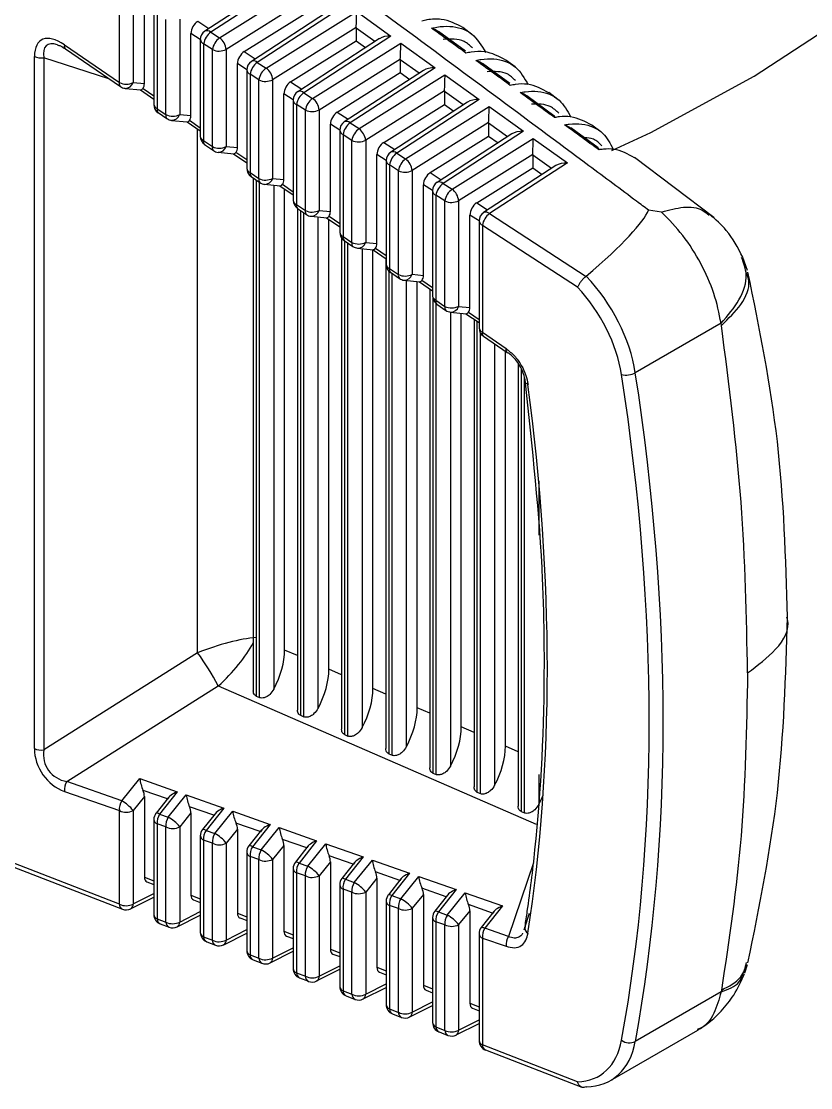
# Model space of a CAD drawing. Extents: x 12.3 to 108.7, y 1.1 to 80.4.
# Drawn here: x 78.272 to 79.056, y 59.591 to 60.65 of the extents above; entities that cross this region are included whole.
import ezdxf

# ---------------------------------------------------------------- set-up
doc = ezdxf.new("R2010")
doc.units = 0
doc.header["$MEASUREMENT"] = 0
doc.layers.add('OBJECT', color=7, linetype='CONTINUOUS')

msp = doc.modelspace()

# ---------------------------------------------------------------- linework, layer by layer
at = {"layer": 'OBJECT'}
for p, q in [((78.5517, 60.6989), (78.4606, 60.6397)), ((78.5402, 60.6963), (78.4546, 60.6407)), ((78.4692, 60.6341), (78.5615, 60.6919)), ((78.3697, 60.5896), (78.3697, 60.6825)), ((78.3834, 60.6827), (78.3834, 60.5897)), ((78.3946, 60.5886), (78.3946, 60.6686)), ((78.561, 60.676), (78.4758, 60.6226)), ((78.5955, 60.6674), (78.5067, 60.6097)), ((78.4039, 60.6624), (78.4039, 60.568)), ((78.4072, 60.6581), (78.4072, 60.5637)), ((78.4936, 60.6204), (78.561, 60.6626)), ((78.584, 60.6648), (78.5008, 60.6107)), ((78.5154, 60.604), (78.6054, 60.6603)), ((78.6054, 60.6603), (78.6394, 60.6359)), ((78.4159, 60.5578), (78.4159, 60.6524)), ((78.4296, 60.6526), (78.4296, 60.558)), ((78.4475, 60.6505), (78.4586, 60.6433)), ((78.4407, 60.5569), (78.4407, 60.6385)), ((78.4501, 60.6324), (78.4407, 60.6385)), ((78.4606, 60.6397), (78.4692, 60.6341)), ((78.6048, 60.6444), (78.5219, 60.5925)), ((78.6394, 60.6359), (78.5528, 60.5796)), ((78.6048, 60.6438), (78.6048, 60.6311)), ((78.6235, 60.6304), (78.6048, 60.6438)), ((78.7134, 60.6208), (78.6866, 60.6404)), ((78.7198, 60.6374), (78.7109, 60.6442)), ((78.3152, 60.6271), (78.3697, 60.5896)), ((78.4501, 60.6323), (78.4501, 60.5363)), ((78.4621, 60.6224), (78.4534, 60.628)), ((78.4534, 60.628), (78.4534, 60.532)), ((78.5398, 60.5904), (78.6048, 60.6311)), ((78.6279, 60.6333), (78.5469, 60.5806)), ((78.5616, 60.5739), (78.6492, 60.6288)), ((78.6048, 60.6311), (78.6141, 60.6244)), ((78.6492, 60.6288), (78.6832, 60.6044)), ((78.2854, 59.9281), (78.2854, 60.6156)), ((78.2946, 60.6143), (78.2946, 59.9268)), ((78.3594, 60.5934), (78.2946, 60.6143)), ((78.3162, 60.6231), (78.3707, 60.5856)), ((78.4621, 60.526), (78.4621, 60.6224)), ((78.4758, 60.6226), (78.4758, 60.5262)), ((78.4936, 60.6204), (78.5047, 60.6132)), ((78.4869, 60.5251), (78.4869, 60.6085)), ((78.4962, 60.6024), (78.4869, 60.6085)), ((78.5067, 60.6097), (78.5154, 60.604)), ((78.6487, 60.6129), (78.5681, 60.5624)), ((78.6832, 60.6044), (78.599, 60.5496)), ((78.6486, 60.6123), (78.6486, 60.5996)), ((78.6673, 60.5989), (78.6486, 60.6123)), ((78.7573, 60.5888), (78.7304, 60.6085)), ((78.7626, 60.6052), (78.7536, 60.612)), ((78.4962, 60.6023), (78.4962, 60.5046)), ((78.5082, 60.5923), (78.4995, 60.598)), ((78.4995, 60.598), (78.4995, 60.5003)), ((78.5082, 60.4943), (78.5082, 60.5923)), ((78.5219, 60.5925), (78.5219, 60.4945)), ((78.586, 60.5603), (78.6486, 60.5996)), ((78.6717, 60.6018), (78.593, 60.5506)), ((78.6078, 60.5439), (78.693, 60.5973)), ((78.6486, 60.5996), (78.658, 60.5928)), ((78.693, 60.5973), (78.727, 60.5729)), ((78.3754, 60.5839), (78.3909, 60.5824)), ((78.3834, 60.5897), (78.3946, 60.5886)), ((78.3907, 60.5824), (78.4039, 60.5733)), ((78.3932, 60.5839), (78.4039, 60.5765)), ((78.5398, 60.5904), (78.5508, 60.5832)), ((78.6925, 60.5814), (78.6143, 60.5324)), ((78.5331, 60.4934), (78.5331, 60.5784)), ((78.5423, 60.5724), (78.5331, 60.5784)), ((78.5423, 60.5723), (78.5423, 60.4729)), ((78.5528, 60.5796), (78.5616, 60.5739)), ((78.727, 60.5729), (78.6451, 60.5196)), ((78.6925, 60.5808), (78.6925, 60.568)), ((78.7111, 60.5674), (78.6925, 60.5808)), ((78.8012, 60.5567), (78.7742, 60.5766)), ((78.8052, 60.5729), (78.7962, 60.5797)), ((78.4072, 60.5637), (78.4159, 60.5578)), ((78.5544, 60.5623), (78.5456, 60.568)), ((78.5456, 60.568), (78.5456, 60.4686)), ((78.5544, 60.4625), (78.5544, 60.5623)), ((78.5681, 60.5624), (78.5681, 60.4627)), ((78.586, 60.5603), (78.597, 60.5532)), ((78.6322, 60.5302), (78.6925, 60.568)), ((78.7155, 60.5702), (78.6392, 60.5206)), ((78.6539, 60.5138), (78.7369, 60.5658)), ((78.6925, 60.568), (78.7018, 60.5613)), ((78.7369, 60.5658), (78.7709, 60.5413)), ((78.4083, 60.5598), (78.4169, 60.5539)), ((78.4216, 60.5521), (78.4371, 60.5506)), ((78.4296, 60.558), (78.4407, 60.5569)), ((78.4369, 60.5506), (78.4501, 60.5416)), ((78.4394, 60.5522), (78.4501, 60.5448)), ((78.599, 60.5496), (78.6078, 60.5439)), ((78.7363, 60.5499), (78.6605, 60.5023)), ((78.4473, 60.0234), (78.4473, 60.5434)), ((78.5793, 60.4616), (78.5793, 60.5483)), ((78.5885, 60.5423), (78.5793, 60.5483)), ((78.5885, 60.5422), (78.5885, 60.4411)), ((78.7709, 60.5413), (78.6912, 60.4895)), ((78.7363, 60.5493), (78.7363, 60.5365)), ((78.755, 60.5359), (78.7363, 60.5493)), ((78.8453, 60.5247), (78.8179, 60.5448)), ((78.8478, 60.5406), (78.8388, 60.5475)), ((78.4534, 60.532), (78.4621, 60.526)), ((78.6006, 60.5322), (78.5918, 60.5379)), ((78.5918, 60.5379), (78.5918, 60.4368)), ((78.6006, 60.4308), (78.6006, 60.5322)), ((78.6143, 60.5324), (78.6143, 60.4309)), ((78.6322, 60.5302), (78.6431, 60.5231)), ((78.6783, 60.5002), (78.7363, 60.5365)), ((78.7594, 60.5387), (78.6853, 60.4905)), ((78.7001, 60.4837), (78.7807, 60.5342)), ((78.7363, 60.5365), (78.7457, 60.5298)), ((78.7807, 60.5342), (78.8147, 60.5098)), ((78.4544, 60.5281), (78.4631, 60.5221)), ((78.4678, 60.5204), (78.4833, 60.5188)), ((78.4758, 60.5262), (78.4869, 60.5251)), ((78.4831, 60.5189), (78.4962, 60.5098)), ((78.4855, 60.5204), (78.4962, 60.5131)), ((78.6254, 60.4298), (78.6254, 60.5183)), ((78.6346, 60.5123), (78.6254, 60.5183)), ((78.6451, 60.5196), (78.6539, 60.5138)), ((78.7802, 60.5183), (78.7066, 60.4722)), ((78.7802, 60.5177), (78.7802, 60.505)), ((78.7988, 60.5043), (78.7802, 60.5177)), ((78.6346, 60.5122), (78.6346, 60.4094)), ((78.6468, 60.5021), (78.6379, 60.5079)), ((78.6379, 60.5079), (78.6379, 60.4051)), ((78.8032, 60.5072), (78.7314, 60.4605)), ((78.8147, 60.5098), (78.7374, 60.4595)), ((78.9601, 60.4555), (78.8813, 60.5152)), ((78.4995, 60.5003), (78.5082, 60.4943)), ((78.6468, 60.399), (78.6468, 60.5021)), ((78.6605, 60.5023), (78.6605, 60.3992)), ((78.6783, 60.5002), (78.6892, 60.4931)), ((78.7245, 60.4701), (78.7802, 60.505)), ((78.7802, 60.505), (78.7895, 60.4983)), ((78.5005, 60.4963), (78.5093, 60.4903)), ((78.5027, 60.4948), (78.5027, 59.9855)), ((78.5056, 60.4928), (78.5056, 59.9803)), ((78.509, 59.9788), (78.509, 60.4905)), ((78.5139, 60.4886), (78.5294, 60.4871)), ((78.5219, 60.4945), (78.5331, 60.4934)), ((78.5231, 60.4877), (78.5231, 59.9872)), ((78.5292, 60.4871), (78.5423, 60.4781)), ((78.5317, 60.4886), (78.5423, 60.4813)), ((78.6716, 60.3981), (78.6716, 60.4882)), ((78.6807, 60.4823), (78.6716, 60.4882)), ((78.6912, 60.4895), (78.7001, 60.4837)), ((78.5338, 60.026), (78.5338, 60.4839)), ((78.6807, 60.4822), (78.6807, 60.3777)), ((78.6929, 60.4721), (78.6841, 60.4779)), ((78.6841, 60.4779), (78.6841, 60.3734)), ((78.5456, 60.4686), (78.5544, 60.4625)), ((78.5466, 60.4647), (78.5466, 59.9664)), ((78.6929, 60.3673), (78.6929, 60.4721)), ((78.7066, 60.4722), (78.7066, 60.3674)), ((78.7245, 60.4701), (78.7354, 60.4631)), ((78.5467, 60.4646), (78.5554, 60.4586)), ((78.5495, 60.4627), (78.5495, 59.9612)), ((78.5528, 59.9597), (78.5528, 60.4604)), ((78.5601, 60.4569), (78.5756, 60.4553)), ((78.5669, 60.4562), (78.5669, 59.9681)), ((78.5681, 60.4627), (78.5793, 60.4616)), ((78.5754, 60.4553), (78.5885, 60.4464)), ((78.5779, 60.4569), (78.5885, 60.4496)), ((78.7178, 60.3663), (78.7178, 60.4581)), ((78.7269, 60.4522), (78.7178, 60.4581)), ((78.7374, 60.4595), (78.8332, 60.3971)), ((78.9081, 60.461), (78.8952, 60.4629)), ((78.5777, 60.0069), (78.5777, 60.4538)), ((78.7269, 60.4521), (78.7269, 60.3459)), ((78.7302, 60.4478), (78.7302, 60.3416)), ((78.8247, 60.3863), (78.7302, 60.4478)), ((78.5904, 60.4352), (78.5904, 59.9473)), ((78.5918, 60.4368), (78.6006, 60.4308)), ((78.5928, 60.4329), (78.6016, 60.4268)), ((78.5933, 60.4325), (78.5933, 59.9421)), ((78.5967, 59.9406), (78.5967, 60.4302)), ((78.6063, 60.4251), (78.6218, 60.4236)), ((78.6108, 60.4247), (78.6108, 59.949)), ((78.6143, 60.4309), (78.6254, 60.4298)), ((78.6215, 59.9878), (78.6215, 60.4236)), ((78.6216, 60.4236), (78.6346, 60.4146)), ((78.6241, 60.4251), (78.6346, 60.4179)), ((78.6342, 60.4149), (78.6342, 59.9282)), ((78.9935, 60.4031), (78.9889, 60.4159)), ((78.6372, 60.4027), (78.6372, 59.923)), ((78.6379, 60.4051), (78.6468, 60.399)), ((78.6389, 60.4012), (78.6478, 60.3951)), ((78.6405, 59.9215), (78.6405, 60.4001)), ((78.6525, 60.3934), (78.668, 60.3918)), ((78.6546, 60.3931), (78.6546, 59.9299)), ((78.6605, 60.3992), (78.6716, 60.3981)), ((78.6654, 59.9687), (78.6654, 60.3921)), ((78.6678, 60.3918), (78.6807, 60.3829)), ((78.6702, 60.3934), (78.6807, 60.3862)), ((78.8332, 60.3971), (78.8334, 60.3973)), ((78.6781, 60.3847), (78.6781, 59.9091)), ((78.681, 60.3754), (78.681, 59.9039)), ((78.6841, 60.3734), (78.6929, 60.3673)), ((78.6844, 59.9025), (78.6844, 60.37)), ((78.6851, 60.3694), (78.694, 60.3633)), ((78.6984, 60.3616), (78.6984, 59.9108)), ((78.6986, 60.3616), (78.7142, 60.3601)), ((78.7066, 60.3674), (78.7178, 60.3663)), ((78.7092, 59.9496), (78.7092, 60.3605)), ((78.7139, 60.3601), (78.7269, 60.3512)), ((78.7164, 60.3616), (78.7269, 60.3544)), ((78.7219, 60.3546), (78.7219, 59.8901)), ((78.7248, 60.3526), (78.7248, 59.8848)), ((78.9672, 60.3506), (78.882, 60.3014)), ((78.9676, 60.3485), (78.9672, 60.3506)), ((78.7282, 59.8834), (78.7282, 60.341)), ((78.7302, 60.3416), (78.7537, 60.3255)), ((78.7312, 60.3377), (78.7547, 60.3215)), ((78.7423, 60.3301), (78.7423, 59.8917)), ((78.753, 59.9305), (78.753, 60.3227)), ((78.7658, 60.3108), (78.7658, 59.871)), ((78.7687, 60.3056), (78.7687, 59.8657)), ((78.772, 59.8643), (78.772, 60.2963)), ((78.7861, 60.1942), (78.7861, 60.14)), ((78.4473, 60.0234), (78.2946, 59.9268)), ((78.5466, 60.0205), (78.5338, 60.026)), ((78.5904, 60.0014), (78.5777, 60.0069)), ((78.3176, 59.8954), (78.4679, 59.9905)), ((78.4679, 59.9905), (78.7836, 59.853)), ((78.5056, 59.9803), (78.509, 59.9788)), ((78.6342, 59.9823), (78.6215, 59.9878)), ((78.6781, 59.9632), (78.6654, 59.9687)), ((78.5495, 59.9612), (78.5528, 59.9597)), ((78.7219, 59.9441), (78.7092, 59.9496)), ((78.5933, 59.9421), (78.5967, 59.9406)), ((78.7658, 59.925), (78.753, 59.9305)), ((78.6372, 59.923), (78.6405, 59.9215)), ((78.681, 59.9039), (78.6844, 59.9025)), ((78.3721, 59.8763), (78.3176, 59.8954)), ((78.3721, 59.8763), (78.39, 59.8983)), ((78.39, 59.8983), (78.4272, 59.8852)), ((78.7861, 59.9023), (78.7861, 59.8726)), ((78.3697, 59.7736), (78.0654, 59.8916)), ((78.0685, 59.8866), (78.3728, 59.7686)), ((78.3152, 59.8857), (78.3697, 59.8666)), ((78.4174, 59.8781), (78.3932, 59.8866)), ((78.4272, 59.8852), (78.4097, 59.8631)), ((78.7248, 59.8848), (78.7282, 59.8834)), ((78.3946, 59.8805), (78.3834, 59.8667)), ((78.3946, 59.8805), (78.3946, 59.8005)), ((78.4186, 59.8797), (78.4061, 59.8639)), ((78.4183, 59.86), (78.4362, 59.8821)), ((78.4362, 59.8821), (78.4733, 59.869)), ((78.3697, 59.7736), (78.3697, 59.8666)), ((78.3834, 59.8667), (78.3834, 59.7738)), ((78.4097, 59.8631), (78.4183, 59.86)), ((78.4407, 59.8643), (78.4296, 59.8505)), ((78.4635, 59.8619), (78.4394, 59.8704)), ((78.4407, 59.8643), (78.4407, 59.7826)), ((78.4647, 59.8635), (78.4522, 59.8477)), ((78.4733, 59.869), (78.4558, 59.8469)), ((78.4645, 59.8438), (78.4823, 59.8659)), ((78.4823, 59.8659), (78.5195, 59.8529)), ((78.7687, 59.8657), (78.772, 59.8643)), ((78.4039, 59.8577), (78.4039, 59.7633)), ((78.4159, 59.8503), (78.4072, 59.8534)), ((78.4072, 59.8534), (78.4072, 59.7591)), ((78.4296, 59.8505), (78.4296, 59.7559)), ((78.5096, 59.8458), (78.4855, 59.8542)), ((78.5195, 59.8529), (78.5019, 59.8307)), ((78.4159, 59.7557), (78.4159, 59.8503)), ((78.4501, 59.8415), (78.4501, 59.7455)), ((78.4558, 59.8469), (78.4645, 59.8438)), ((78.4869, 59.8481), (78.4758, 59.8343)), ((78.4869, 59.8481), (78.4869, 59.7647)), ((78.5109, 59.8473), (78.4984, 59.8315)), ((78.5106, 59.8276), (78.5285, 59.8497)), ((78.5285, 59.8497), (78.5656, 59.8367)), ((78.4621, 59.8341), (78.4534, 59.8372)), ((78.4534, 59.8372), (78.4534, 59.7412)), ((78.4621, 59.7378), (78.4621, 59.8341)), ((78.4758, 59.8343), (78.4758, 59.738)), ((78.5019, 59.8307), (78.5106, 59.8276)), ((78.5331, 59.8319), (78.5219, 59.8181)), ((78.5558, 59.8296), (78.5317, 59.838)), ((78.5331, 59.8319), (78.5331, 59.7468)), ((78.557, 59.8311), (78.5445, 59.8153)), ((78.5656, 59.8367), (78.5481, 59.8145)), ((78.5568, 59.8114), (78.5747, 59.8335)), ((78.5747, 59.8335), (78.6117, 59.8205)), ((78.4962, 59.8253), (78.4962, 59.7276)), ((78.5082, 59.8179), (78.4995, 59.821)), ((78.4995, 59.821), (78.4995, 59.7233)), ((78.6019, 59.8134), (78.5779, 59.8218)), ((78.6117, 59.8205), (78.5942, 59.7983)), ((78.5082, 59.7199), (78.5082, 59.8179)), ((78.5219, 59.8181), (78.5219, 59.7201)), ((78.5423, 59.8091), (78.5423, 59.7097)), ((78.5481, 59.8145), (78.5568, 59.8114)), ((78.5793, 59.8157), (78.5681, 59.8019)), ((78.5793, 59.8157), (78.5793, 59.7289)), ((78.6031, 59.8149), (78.5906, 59.7991)), ((78.603, 59.7952), (78.6209, 59.8173)), ((78.6209, 59.8173), (78.6579, 59.8043)), ((78.7808, 59.8147), (78.7561, 59.7415)), ((78.3946, 59.8005), (78.4039, 59.7969)), ((78.5544, 59.8017), (78.5456, 59.8048)), ((78.5456, 59.8048), (78.5456, 59.7054)), ((78.5544, 59.702), (78.5544, 59.8017)), ((78.5681, 59.8019), (78.5681, 59.7022)), ((78.5942, 59.7983), (78.603, 59.7952)), ((78.6254, 59.7995), (78.6143, 59.7857)), ((78.6481, 59.7972), (78.6241, 59.8056)), ((78.6254, 59.7995), (78.6254, 59.711)), ((78.6493, 59.7987), (78.6368, 59.7829)), ((78.6579, 59.8043), (78.6403, 59.7821)), ((78.6492, 59.779), (78.667, 59.8011)), ((78.667, 59.8011), (78.704, 59.7881)), ((78.3971, 59.7957), (78.4039, 59.7931)), ((78.5885, 59.7929), (78.5885, 59.6918)), ((78.6006, 59.7855), (78.5918, 59.7886)), ((78.5918, 59.7886), (78.5918, 59.6875)), ((78.6942, 59.781), (78.6702, 59.7894)), ((78.704, 59.7881), (78.6865, 59.7659)), ((78.3809, 59.769), (78.4039, 59.7807)), ((78.3834, 59.7738), (78.4039, 59.7842)), ((78.4407, 59.7826), (78.4501, 59.779)), ((78.4433, 59.7778), (78.4501, 59.7752)), ((78.6006, 59.6841), (78.6006, 59.7855)), ((78.6143, 59.7857), (78.6143, 59.6843)), ((78.6346, 59.7767), (78.6346, 59.6739)), ((78.6403, 59.7821), (78.6492, 59.779)), ((78.6716, 59.7832), (78.6605, 59.7695)), ((78.6716, 59.7832), (78.6716, 59.6931)), ((78.6954, 59.7825), (78.6829, 59.7667)), ((78.6953, 59.7628), (78.7132, 59.7848)), ((78.7132, 59.7848), (78.7501, 59.7719)), ((78.4296, 59.7559), (78.4501, 59.7663)), ((78.6468, 59.7693), (78.6379, 59.7724)), ((78.6379, 59.7724), (78.6379, 59.6696)), ((78.6468, 59.6662), (78.6468, 59.7693)), ((78.6605, 59.7695), (78.6605, 59.6664)), ((78.6865, 59.7659), (78.6953, 59.7628)), ((78.7178, 59.767), (78.7066, 59.7533)), ((78.7403, 59.7648), (78.7164, 59.7732)), ((78.7178, 59.767), (78.7178, 59.6752)), ((78.7415, 59.7663), (78.729, 59.7505)), ((78.7501, 59.7719), (78.7326, 59.7497)), ((78.4072, 59.7591), (78.4159, 59.7557)), ((78.4271, 59.7511), (78.4501, 59.7628)), ((78.4869, 59.7647), (78.4962, 59.7611)), ((78.4895, 59.7599), (78.4962, 59.7573)), ((78.6807, 59.7605), (78.6807, 59.656)), ((78.6929, 59.7531), (78.6841, 59.7562)), ((78.6841, 59.7562), (78.6841, 59.6517)), ((78.7726, 59.7516), (78.777, 59.7646)), ((78.4103, 59.754), (78.419, 59.7507)), ((78.4733, 59.7332), (78.4962, 59.7448)), ((78.4758, 59.738), (78.4962, 59.7484)), ((78.5331, 59.7468), (78.5423, 59.7432)), ((78.6929, 59.6483), (78.6929, 59.7531)), ((78.7066, 59.7533), (78.7066, 59.6484)), ((78.7561, 59.7415), (78.7326, 59.7497)), ((78.7719, 59.7499), (78.7714, 59.7483)), ((78.7721, 59.7507), (78.7716, 59.7482)), ((78.4534, 59.7412), (78.4621, 59.7378)), ((78.4565, 59.7361), (78.4651, 59.7328)), ((78.5356, 59.742), (78.5423, 59.7394)), ((78.7269, 59.7443), (78.7269, 59.6381)), ((78.7302, 59.74), (78.7302, 59.6338)), ((78.7302, 59.74), (78.7537, 59.7318)), ((78.5195, 59.7153), (78.5423, 59.7269)), ((78.5219, 59.7201), (78.5423, 59.7304)), ((78.5793, 59.7289), (78.5885, 59.7254)), ((78.5818, 59.7241), (78.5885, 59.7215)), ((78.4995, 59.7233), (78.5082, 59.7199)), ((78.5026, 59.7182), (78.5113, 59.7149)), ((78.9908, 59.7053), (78.9935, 59.7137)), ((78.5456, 59.7054), (78.5544, 59.702)), ((78.5656, 59.6974), (78.5885, 59.709)), ((78.5681, 59.7022), (78.5885, 59.7125)), ((78.6254, 59.711), (78.6346, 59.7075)), ((78.628, 59.7062), (78.6346, 59.7036)), ((78.5487, 59.7004), (78.5575, 59.697)), ((78.6143, 59.6843), (78.6346, 59.6946)), ((78.6716, 59.6931), (78.6807, 59.6896)), ((78.5918, 59.6875), (78.6006, 59.6841)), ((78.5949, 59.6825), (78.6037, 59.6791)), ((78.6118, 59.6795), (78.6346, 59.691)), ((78.6742, 59.6883), (78.6807, 59.6857)), ((78.9672, 59.6865), (78.882, 59.6373)), ((78.9676, 59.6883), (78.9672, 59.6865)), ((78.658, 59.6616), (78.6807, 59.6731)), ((78.6605, 59.6664), (78.6807, 59.6767)), ((78.7178, 59.6752), (78.7269, 59.6717)), ((78.7204, 59.6704), (78.7269, 59.6678)), ((78.6379, 59.6696), (78.6468, 59.6662)), ((78.641, 59.6646), (78.6498, 59.6611)), ((78.6841, 59.6517), (78.6929, 59.6483)), ((78.7042, 59.6437), (78.7269, 59.6552)), ((78.7066, 59.6484), (78.7269, 59.6587)), ((78.6871, 59.6467), (78.696, 59.6432)), ((78.8574, 59.5986), (78.9441, 59.6486)), ((78.8247, 59.5972), (78.7302, 59.6338)), ((78.7333, 59.6288), (78.8288, 59.5918)), ((78.8332, 59.5922), (78.8334, 59.5923))]:
    msp.add_line(p, q, dxfattribs=at)
at = {"layer": 'OBJECT', "flags": 128}
for points in [[(78.8588, 60.5222), (78.8974, 60.5401), (79.0002, 60.5959), (79.1029, 60.6631), (79.2043, 60.7411), (79.3037, 60.8292), (79.4, 60.9264), (79.4924, 61.032), (79.58, 61.1448), (79.6619, 61.2639), (79.7374, 61.3881), (79.8016, 61.5078)], [(78.7755, 60.2899), (78.7745, 60.2903), (78.7737, 60.2908), (78.7731, 60.2913), (78.7726, 60.2919), (78.7723, 60.2925), (78.7722, 60.2932), (78.7723, 60.2939), (78.7726, 60.2945)], [(78.4097, 59.8631), (78.4085, 59.8636), (78.4075, 59.864), (78.4068, 59.8641), (78.4063, 59.864), (78.4061, 59.8639)], [(78.4558, 59.8469), (78.4546, 59.8474), (78.4537, 59.8478), (78.4529, 59.8479), (78.4524, 59.8478), (78.4522, 59.8477)], [(78.5019, 59.8307), (78.5008, 59.8312), (78.4998, 59.8316), (78.4991, 59.8317), (78.4985, 59.8316), (78.4984, 59.8315)], [(78.5481, 59.8145), (78.5469, 59.815), (78.5459, 59.8154), (78.5452, 59.8155), (78.5447, 59.8154), (78.5445, 59.8153)], [(78.5942, 59.7983), (78.593, 59.7988), (78.5921, 59.7992), (78.5913, 59.7993), (78.5908, 59.7992), (78.5906, 59.7991)], [(78.6403, 59.7821), (78.6392, 59.7826), (78.6382, 59.783), (78.6375, 59.7831), (78.6369, 59.783), (78.6368, 59.7829)], [(78.6865, 59.7659), (78.6853, 59.7665), (78.6843, 59.7668), (78.6836, 59.7669), (78.6831, 59.7668), (78.6829, 59.7667)], [(78.729, 59.7505), (78.7292, 59.7507), (78.7297, 59.7507), (78.7305, 59.7506), (78.7314, 59.7503), (78.7326, 59.7497)]]:
    msp.add_lwpolyline(points, dxfattribs=at)
at = {"layer": 'OBJECT'}
for centre, radius, start, end in [((78.4601, 60.6323), 0.01, 123.0323, 180), ((78.4716, 60.6249), 0.0185, 126.627, 170.1961), ((78.4568, 60.6357), 0.00546, 46.9505, 113.9296), ((78.3189, 60.6259), 0.00391, 163.0665, 225.9561), ((78.4551, 60.6328), 0.00501, 184.9376, 250.3724), ((78.4803, 60.6192), 0.0185, 126.622, 170.2009), ((78.4594, 60.6209), 0.0165, 5.8552, 53.2345), ((78.292, 60.6297), 0.0156, 244.6831, 279.5485), ((78.4687, 60.6364), 0.0155, 244.5104, 296.9454), ((78.5062, 60.6023), 0.01, 123.0323, 180), ((78.5177, 60.5949), 0.0185, 126.6219, 170.201), ((78.503, 60.6057), 0.00546, 46.9489, 113.9306), ((78.5264, 60.5892), 0.0185, 126.6254, 170.1997), ((78.5056, 60.5908), 0.0165, 5.8551, 53.2349), ((78.5012, 60.6027), 0.00502, 184.9582, 250.3537), ((78.5149, 60.6063), 0.0155, 244.5096, 296.9472), ((78.3734, 60.5884), 0.00391, 163.0649, 225.9569), ((78.3764, 60.6036), 0.0155, 244.5102, 296.9456), ((78.3764, 60.5939), 0.01, 235.4819, 264.2993), ((78.3755, 60.5921), 0.00822, 269.0463, 343.1313), ((78.5523, 60.5723), 0.01, 123.0323, 180), ((78.5473, 60.5727), 0.00501, 184.9404, 250.3715), ((78.5638, 60.5648), 0.0185, 126.6253, 170.1997), ((78.5491, 60.5756), 0.00546, 46.9494, 113.9318), ((78.5726, 60.5591), 0.0185, 126.6221, 170.2009), ((78.5517, 60.5608), 0.0165, 5.8548, 53.2352), ((78.4139, 60.568), 0.01, 180, 235.4819), ((78.4091, 60.5686), 0.00516, 185.9991, 249.3129), ((78.411, 60.5626), 0.00391, 163.0571, 225.9605), ((78.5611, 60.5763), 0.0155, 244.5104, 296.9454), ((78.4196, 60.5567), 0.00391, 163.0571, 225.9605), ((78.4226, 60.5718), 0.0155, 244.5115, 296.9453), ((78.4226, 60.5621), 0.01, 235.4819, 264.2993), ((78.4217, 60.5604), 0.00822, 269.0435, 343.1342), ((78.5985, 60.5422), 0.01, 123.0323, 180), ((78.61, 60.5348), 0.0185, 126.6254, 170.1995), ((78.5952, 60.5456), 0.00546, 46.9429, 113.9388), ((78.5935, 60.5427), 0.00501, 184.9373, 250.374), ((78.6188, 60.5291), 0.0185, 126.6251, 170.1997), ((78.5979, 60.5307), 0.0164, 5.8534, 53.2364), ((78.4601, 60.5363), 0.01, 180, 235.4819), ((78.4552, 60.5368), 0.00516, 185.9987, 249.3113), ((78.4571, 60.5309), 0.00391, 163.0678, 225.9548), ((78.6073, 60.5462), 0.0155, 244.5098, 296.947), ((78.4658, 60.5249), 0.00391, 163.0658, 225.9568), ((78.4687, 60.54), 0.0155, 244.5104, 296.9454), ((78.4687, 60.5303), 0.01, 235.4819, 264.2993), ((78.4679, 60.5286), 0.00822, 269.0459, 343.1317), ((78.6446, 60.5122), 0.01, 123.0323, 180), ((78.6561, 60.5048), 0.0185, 126.6221, 170.2009), ((78.6414, 60.5156), 0.00546, 46.9492, 113.9309), ((78.6396, 60.5126), 0.00501, 184.9356, 250.3738), ((78.665, 60.499), 0.0185, 126.6251, 170.1977), ((78.6441, 60.5006), 0.0165, 5.8551, 53.235), ((78.5062, 60.5046), 0.01, 180, 235.4819), ((78.5013, 60.5051), 0.00517, 186.0158, 249.2961), ((78.5033, 60.4992), 0.00391, 163.065, 225.9576), ((78.6534, 60.5161), 0.0155, 244.5105, 296.9454), ((78.512, 60.4932), 0.00391, 163.0562, 225.9606), ((78.5149, 60.5083), 0.0155, 244.5096, 296.9472), ((78.5149, 60.4986), 0.01, 235.4819, 264.2993), ((78.5141, 60.4968), 0.00822, 269.0439, 343.1338), ((78.6907, 60.4822), 0.01, 123.0323, 180), ((78.7022, 60.4747), 0.0185, 126.6221, 170.2007), ((78.6875, 60.4855), 0.00546, 46.9483, 113.9322), ((78.6857, 60.4826), 0.00502, 184.9562, 250.3551), ((78.7111, 60.4689), 0.0185, 126.6253, 170.1996), ((78.6903, 60.4706), 0.0164, 5.8535, 53.2366), ((78.5523, 60.4729), 0.01, 180, 235.4819), ((78.5475, 60.4734), 0.00516, 185.9991, 249.3129), ((78.5494, 60.4674), 0.00391, 163.0571, 225.9605), ((78.6996, 60.4861), 0.0155, 244.5098, 296.947), ((78.5582, 60.4614), 0.00391, 163.0658, 225.9568), ((78.5611, 60.4765), 0.0155, 244.5104, 296.9454), ((78.5611, 60.4668), 0.01, 235.4819, 264.2993), ((78.5602, 60.4651), 0.00822, 269.0459, 343.1317), ((78.7369, 60.4521), 0.01, 123.0323, 180), ((78.7484, 60.4447), 0.0185, 126.6254, 170.1995), ((78.7337, 60.4557), 0.00527, 45.5716, 115.3105), ((78.7319, 60.4526), 0.00501, 184.9384, 250.3729), ((78.5985, 60.4411), 0.01, 180, 235.4819), ((78.5936, 60.4417), 0.00516, 185.9962, 249.3151), ((78.5955, 60.4357), 0.00391, 163.0571, 225.9607), ((78.6043, 60.4296), 0.00391, 163.0571, 225.9605), ((78.6073, 60.4448), 0.0155, 244.5098, 296.947), ((78.6073, 60.4351), 0.01, 235.4819, 264.2993), ((78.6064, 60.4333), 0.00822, 269.0435, 343.1342), ((78.6446, 60.4094), 0.01, 180, 235.4819), ((78.6397, 60.4099), 0.00516, 185.9951, 249.3143), ((78.6417, 60.404), 0.00391, 163.065, 225.9576), ((78.6505, 60.3979), 0.00391, 163.0683, 225.9543), ((78.6534, 60.413), 0.0155, 244.5105, 296.9454), ((78.6535, 60.4033), 0.01, 235.4819, 264.2993), ((78.6526, 60.4016), 0.00822, 269.0463, 343.1313), ((78.6907, 60.3777), 0.01, 180, 235.4819), ((78.6859, 60.3782), 0.00517, 186.0135, 249.2978), ((78.6878, 60.3722), 0.00391, 163.0659, 225.9565), ((78.6967, 60.3661), 0.00391, 163.0571, 225.9605), ((78.6996, 60.3813), 0.0155, 244.5098, 296.947), ((78.6996, 60.3716), 0.01, 235.4819, 264.2993), ((78.6988, 60.3698), 0.00822, 269.0433, 343.1344), ((78.7369, 60.3459), 0.01, 180, 235.4819), ((78.7319, 60.3464), 0.00501, 184.9384, 250.3729), ((78.7339, 60.3405), 0.00391, 163.0571, 225.9607), ((78.7574, 60.3243), 0.00391, 163.0572, 225.9596), ((78.756, 60.3235), 0.00233, 236.2815, 272.3039), ((78.873, 60.3177), 0.0186, 255.632, 299.01), ((78.2401, 59.8709), 0.2573, 27.6909, 36.3542), ((78.292, 59.9423), 0.0156, 244.6831, 279.5485), ((78.33, 59.8872), 0.0149, 146.4427, 185.6886), ((78.3845, 59.868), 0.0149, 146.4424, 185.6892), ((78.3528, 59.8419), 0.0394, 39.0382, 60.6538), ((78.3764, 59.8805), 0.0155, 244.5102, 296.9456), ((78.4139, 59.8577), 0.01, 141.6473, 180), ((78.4221, 59.8548), 0.0149, 146.4428, 185.6912), ((78.4089, 59.8581), 0.00501, 184.9404, 250.3715), ((78.4307, 59.8518), 0.0149, 146.4445, 185.6894), ((78.4226, 59.8643), 0.0155, 244.5115, 296.9453), ((78.399, 59.8257), 0.0394, 39.0379, 60.6539), ((78.4601, 59.8415), 0.01, 141.6473, 180), ((78.4551, 59.8419), 0.00501, 184.9376, 250.3724), ((78.4682, 59.8387), 0.0149, 146.4423, 185.689), ((78.4769, 59.8356), 0.0149, 146.4426, 185.6887), ((78.4452, 59.8095), 0.0394, 39.0378, 60.654), ((78.4687, 59.8481), 0.0155, 244.5104, 296.9454), ((78.5062, 59.8253), 0.01, 141.6473, 180), ((78.5143, 59.8225), 0.0149, 146.4426, 185.6887), ((78.5012, 59.8257), 0.00502, 184.9582, 250.3537), ((78.523, 59.8194), 0.0149, 146.4446, 185.6896), ((78.4913, 59.7933), 0.0394, 39.0379, 60.6541), ((78.5149, 59.8319), 0.0155, 244.5096, 296.9472), ((78.5523, 59.8091), 0.01, 141.6473, 180), ((78.5473, 59.8095), 0.00501, 184.9404, 250.3715), ((78.5605, 59.8063), 0.0149, 146.4449, 185.6891), ((78.5692, 59.8032), 0.0149, 146.4423, 185.689), ((78.5375, 59.7771), 0.0394, 39.0384, 60.6536), ((78.5611, 59.8157), 0.0155, 244.5104, 296.9454), ((78.5985, 59.7929), 0.01, 141.6473, 180), ((78.6066, 59.7901), 0.0149, 146.4431, 185.6908), ((78.5935, 59.7933), 0.00501, 184.9373, 250.374), ((78.6154, 59.787), 0.0149, 146.4449, 185.6891), ((78.5837, 59.7609), 0.0394, 39.0373, 60.6545), ((78.6073, 59.7995), 0.0155, 244.5098, 296.947), ((78.6446, 59.7767), 0.01, 141.6473, 180), ((78.6396, 59.7771), 0.00501, 184.9356, 250.3738), ((78.6527, 59.7739), 0.0149, 146.4428, 185.6885), ((78.6616, 59.7708), 0.0149, 146.4428, 185.6885), ((78.6299, 59.7447), 0.0394, 39.0385, 60.6535), ((78.3764, 59.7876), 0.0155, 244.5102, 296.9456), ((78.3754, 59.7736), 0.00568, 180.147, 242.6777), ((78.3764, 59.7779), 0.01, 248.8055, 296.9342), ((78.3781, 59.7735), 0.00535, 302.383, 2.9584), ((78.6534, 59.7833), 0.0155, 244.5105, 296.9454), ((78.6907, 59.7605), 0.01, 141.6473, 180), ((78.6989, 59.7577), 0.0149, 146.4473, 185.6867), ((78.4139, 59.7633), 0.01, 180, 248.8055), ((78.4091, 59.7639), 0.00516, 185.9991, 249.3129), ((78.4129, 59.7591), 0.00568, 180.1472, 242.6775), ((78.4226, 59.7697), 0.0155, 244.5115, 296.9453), ((78.4216, 59.7557), 0.00568, 180.1478, 242.6766), ((78.4242, 59.7556), 0.00535, 302.3828, 2.9589), ((78.6857, 59.7609), 0.00502, 184.9562, 250.3551), ((78.7078, 59.7546), 0.0149, 146.4469, 185.687), ((78.676, 59.7285), 0.0394, 39.0377, 60.6541), ((78.4226, 59.76), 0.01, 248.8055, 296.9342), ((78.4601, 59.7455), 0.01, 180, 248.8055), ((78.4552, 59.746), 0.00516, 185.9987, 249.3113), ((78.6996, 59.7671), 0.0155, 244.5098, 296.947), ((78.7369, 59.7443), 0.01, 141.6473, 180), ((78.745, 59.7415), 0.0149, 146.4449, 185.6891), ((78.7781, 59.7499), 0.0058, 162.9, 242.823), ((78.4591, 59.7412), 0.00568, 180.1525, 242.6744), ((78.4687, 59.7518), 0.0155, 244.5104, 296.9454), ((78.4677, 59.7378), 0.00568, 180.1478, 242.6766), ((78.4704, 59.7377), 0.00535, 302.3823, 2.959), ((78.732, 59.7448), 0.00516, 185.9968, 249.3145), ((78.7685, 59.7332), 0.0149, 146.4449, 185.6894), ((78.4687, 59.7421), 0.01, 248.8055, 296.9342), ((78.5062, 59.7276), 0.01, 180, 248.8055), ((78.5013, 59.7281), 0.00517, 186.0158, 249.2961), ((78.5052, 59.7233), 0.00568, 180.1472, 242.6775), ((78.5149, 59.7339), 0.0155, 244.5096, 296.9472), ((78.5139, 59.7199), 0.00568, 180.146, 242.6787), ((78.5149, 59.7242), 0.01, 248.8055, 296.9342), ((78.5166, 59.7198), 0.00535, 302.3826, 2.9587), ((78.5523, 59.7097), 0.01, 180, 248.8055), ((78.5475, 59.7102), 0.00516, 185.9991, 249.3129), ((78.5513, 59.7054), 0.00568, 180.1472, 242.6775), ((78.5611, 59.716), 0.0155, 244.5104, 296.9454), ((78.5628, 59.7019), 0.00535, 302.3824, 2.959), ((78.5601, 59.702), 0.00568, 180.1472, 242.6775), ((78.5611, 59.7063), 0.01, 248.8055, 296.9342), ((78.5985, 59.6918), 0.01, 180, 248.8055), ((78.5936, 59.6923), 0.00516, 185.9962, 249.3151), ((78.5975, 59.6875), 0.00568, 180.1474, 242.6773), ((78.6073, 59.6981), 0.0155, 244.5098, 296.947), ((78.6063, 59.6841), 0.00568, 180.1472, 242.6775), ((78.6089, 59.684), 0.00535, 302.3791, 2.9623), ((78.6073, 59.6884), 0.01, 248.8055, 296.9342), ((78.6446, 59.6739), 0.01, 180, 248.8055), ((78.6397, 59.6744), 0.00516, 185.9951, 249.3143), ((78.6436, 59.6696), 0.00568, 180.1474, 242.6773), ((78.6534, 59.6802), 0.0155, 244.5105, 296.9454), ((78.6524, 59.6662), 0.00568, 180.1477, 242.6798), ((78.6535, 59.6705), 0.01, 248.8055, 296.9342), ((78.6551, 59.6661), 0.00535, 302.3826, 2.9587), ((78.6907, 59.656), 0.01, 180, 248.8055), ((78.6859, 59.6566), 0.00517, 186.0135, 249.2978), ((78.6897, 59.6517), 0.00568, 180.148, 242.6767), ((78.6996, 59.6623), 0.0155, 244.5098, 296.947), ((78.6986, 59.6483), 0.00568, 180.1474, 242.6773), ((78.6996, 59.6526), 0.01, 248.8055, 296.9342), ((78.7013, 59.6482), 0.00535, 302.3792, 2.9622), ((78.7369, 59.6381), 0.01, 180, 248.8055), ((78.732, 59.6387), 0.00516, 185.9968, 249.3145), ((78.7357, 59.6338), 0.00554, 179.2505, 243.5742), ((78.8762, 59.6494), 0.0135, 234.4395, 295.5146)]:
    msp.add_arc(centre, radius, start, end, dxfattribs=at)
for centre, major_axis, ratio, start_param, end_param in [((78.6049, 60.653), (0.0004, 0.012), 0.026825, 3.925085, 5.373421), ((78.4479, 60.6425), (0.00503, 0.00865), 0.586689, 0.839421, 2.351503), ((78.3208, 60.5852), (-0.0288, 0.0466), 0.44344, 5.493279, 6.904804), ((78.6119, 60.6479), (0.00502, 0.00868), 0.583023, 2.282332, 2.352433), ((78.6389, 60.6285), (0.014, -0.0003), 0.527029, 1.548181, 2.485158), ((78.3275, 60.5895), (-0.0302, 0.037), 0.376374, 5.756416, 6.859272), ((78.6487, 60.6214), (0.0004, 0.012), 0.026825, 3.925085, 5.373421), ((78.4941, 60.6124), (0.00503, 0.00865), 0.586689, 0.839421, 2.351503), ((78.6558, 60.6164), (0.00502, 0.00868), 0.583023, 2.282332, 2.352433), ((78.6827, 60.597), (0.014, -0.0003), 0.527029, 1.548181, 2.485158), ((78.6926, 60.5899), (0.0004, 0.012), 0.026825, 3.925085, 5.373421), ((78.3943, 60.5921), (0.00354, 0.00967), 0.277978, 3.070296, 3.818939), ((78.3871, 60.5928), (-0.00469, 0.00996), 0.580588, 3.41279, 4.030522), ((78.5402, 60.5824), (0.00503, 0.00865), 0.586689, 0.839421, 2.351503), ((78.6996, 60.5848), (0.00502, 0.00868), 0.583023, 2.282332, 2.352433), ((78.7265, 60.5655), (0.014, -0.0003), 0.527029, 1.548181, 2.485158), ((78.5864, 60.5523), (0.00503, 0.00865), 0.586689, 0.839421, 2.351503), ((78.7364, 60.5584), (0.0004, 0.012), 0.026825, 3.925085, 5.373421), ((78.4404, 60.5603), (0.00354, 0.00967), 0.277978, 3.070296, 3.818939), ((78.4333, 60.561), (-0.00469, 0.00996), 0.580588, 3.41279, 4.030522), ((78.7435, 60.5533), (0.00502, 0.00868), 0.583023, 2.282332, 2.352433), ((78.7704, 60.5339), (0.014, -0.0003), 0.527029, 1.548181, 2.485158), ((78.6326, 60.5223), (0.00503, 0.00865), 0.586689, 0.839421, 2.351503), ((78.7802, 60.5269), (0.0004, 0.012), 0.026825, 3.925085, 5.373421), ((78.4866, 60.5286), (0.00354, 0.00967), 0.277978, 3.070296, 3.818939), ((78.4795, 60.5293), (-0.00469, 0.00996), 0.580588, 3.41279, 4.030522), ((78.7873, 60.5218), (0.00502, 0.00868), 0.583023, 2.282332, 2.352433), ((78.8142, 60.5024), (0.014, -0.0003), 0.527029, 1.548181, 2.485158), ((78.6788, 60.4922), (0.00503, 0.00865), 0.586689, 0.839421, 2.351503), ((78.5328, 60.4968), (0.00354, 0.00967), 0.277978, 3.070296, 3.818939), ((78.5256, 60.4975), (-0.00469, 0.00996), 0.580588, 3.41279, 4.030522), ((78.7249, 60.4621), (0.00503, 0.00865), 0.586689, 0.839421, 2.351503), ((78.579, 60.465), (0.00354, 0.00967), 0.277978, 3.070296, 3.818939), ((78.5718, 60.4658), (-0.00469, 0.00996), 0.580588, 3.41279, 4.030522), ((77.2647, 59.4464), (1.6308, 1.0245), 0.0499, 5.97324, 6.214353), ((78.6251, 60.4333), (0.00354, 0.00967), 0.277978, 3.070296, 3.818939), ((78.618, 60.434), (-0.00469, 0.00996), 0.580588, 3.41279, 4.030522), ((78.6713, 60.4015), (0.00354, 0.00967), 0.277978, 3.070296, 3.818939), ((78.6642, 60.4022), (-0.00469, 0.00996), 0.580588, 3.41279, 4.030522), ((78.7945, 60.3296), (-0.0646, 0.1012), 0.604584, 4.082188, 5.018809), ((78.7878, 60.3253), (-0.0596, 0.0926), 0.606975, 4.079515, 5.001048), ((78.7175, 60.3698), (0.00354, 0.00967), 0.277978, 3.070296, 3.818939), ((78.7103, 60.3705), (-0.00469, 0.00996), 0.580588, 3.41279, 4.030522), ((77.2283, 60.8209), (-1.2131, 1.885), 0.606975, 3.716007, 4.079515), ((77.235, 60.8252), (-1.2181, 1.8937), 0.606848, 3.71615, 4.079658), ((77.179, 60.8465), (-1.1759, 1.8255), 0.606958, 3.742743, 4.051772), ((78.4629, 60.0139), (0.0598, 0.0207), 0.225528, 0.707549, 1.754747), ((78.4629, 60.0139), (0.0439, 0.0459), 0.320773, 4.499237, 5.424437), ((78.491, 60.0017), (0.0302, 0.0522), 0.581784, 4.770172, 5.495103), ((78.5349, 59.9826), (0.0302, 0.0522), 0.581784, 4.770172, 5.495103), ((78.5787, 59.9635), (0.0302, 0.0522), 0.581784, 4.770172, 5.495103), ((78.6226, 59.9444), (0.0302, 0.0522), 0.581784, 4.770172, 5.495103), ((78.6664, 59.9253), (0.0302, 0.0522), 0.581784, 4.770172, 5.495103), ((78.3208, 59.9217), (-0.0222, 0.0333), 0.831459, 0.896071, 2.307597), ((78.3275, 59.926), (0.0295, 0.0174), 0.875291, 2.521504, 3.93303), ((78.7102, 59.9062), (0.0302, 0.0522), 0.581784, 4.770172, 5.495103), ((78.3943, 59.8929), (-0.0033, 0.0116), 0.259069, 1.012856, 2.067267), ((78.3871, 59.8841), (-0.00441, 0.00973), 0.616481, 4.078004, 4.695736), ((78.4315, 59.8798), (0.014, 0.0041), 0.443879, 1.75013, 2.804542), ((78.4404, 59.8767), (-0.0033, 0.0116), 0.259069, 1.012856, 2.067267), ((78.7541, 59.8871), (0.0302, 0.0522), 0.581784, 4.770172, 4.942478), ((78.4333, 59.8679), (-0.00441, 0.00973), 0.616481, 4.078004, 4.695736), ((78.4776, 59.8636), (0.014, 0.0041), 0.443879, 1.75013, 2.804542), ((78.4866, 59.8605), (-0.0033, 0.0116), 0.259069, 1.012856, 2.067267), ((78.4795, 59.8517), (-0.00441, 0.00973), 0.616481, 4.078004, 4.695736), ((78.5237, 59.8474), (0.014, 0.0041), 0.443879, 1.75013, 2.804542), ((78.5328, 59.8443), (-0.0033, 0.0116), 0.259069, 1.012856, 2.067267), ((78.5256, 59.8354), (-0.00441, 0.00973), 0.616481, 4.078004, 4.695736), ((78.5699, 59.8313), (0.014, 0.0041), 0.443879, 1.75013, 2.804542), ((78.579, 59.8281), (-0.0033, 0.0116), 0.259069, 1.012856, 2.067267), ((78.5718, 59.8192), (-0.00441, 0.00973), 0.616481, 4.078004, 4.695736), ((78.616, 59.8151), (0.014, 0.0041), 0.443879, 1.75013, 2.804542), ((78.6251, 59.8119), (-0.0033, 0.0116), 0.259069, 1.012856, 2.067267), ((78.4017, 59.8047), (0.00507, 0.00872), 0.578158, 2.358857, 3.232629), ((78.618, 59.803), (-0.00441, 0.00973), 0.616481, 4.078004, 4.695736), ((78.6621, 59.7989), (0.014, 0.0041), 0.443879, 1.75013, 2.804542), ((78.6713, 59.7956), (-0.0033, 0.0116), 0.259069, 1.012856, 2.067267), ((78.6642, 59.7868), (-0.00441, 0.00973), 0.616481, 4.078004, 4.695736), ((78.7083, 59.7827), (0.014, 0.0041), 0.443879, 1.75013, 2.804542), ((78.4479, 59.7868), (0.00507, 0.00872), 0.578158, 2.358857, 3.232629), ((78.7175, 59.7794), (-0.0033, 0.0116), 0.259069, 1.012856, 2.067267), ((78.7103, 59.7706), (-0.00441, 0.00973), 0.616481, 4.078004, 4.695736), ((78.7544, 59.7665), (0.014, 0.0041), 0.443879, 1.75013, 2.804542), ((78.4941, 59.7688), (0.00507, 0.00872), 0.578158, 2.358857, 3.232629), ((78.5402, 59.7509), (0.00507, 0.00872), 0.578158, 2.358857, 3.232629), ((78.5864, 59.733), (0.00507, 0.00872), 0.578158, 2.358857, 3.232629), ((78.6326, 59.7151), (0.00507, 0.00872), 0.578158, 2.358857, 3.232629), ((78.6788, 59.6972), (0.00507, 0.00872), 0.578158, 2.358857, 3.232629), ((78.7249, 59.6793), (0.00507, 0.00872), 0.578158, 2.358857, 3.232629), ((78.7878, 59.6965), (-0.0596, 0.0926), 0.606975, 2.794473, 3.716007), ((78.7945, 59.7008), (-0.0646, 0.1012), 0.604584, 2.782059, 3.71868)]:
    msp.add_ellipse(centre, major_axis=major_axis, ratio=ratio, start_param=start_param, end_param=end_param, dxfattribs=at)
for points, knots in [([(78.8952, 60.4629), (78.8912, 60.4659), (78.8715, 60.4806), (78.7886, 60.5423), (78.629, 60.6609), (78.4836, 60.7668), (78.4021, 60.8262)], [0, 0, 0, 0, 0.0241474, 0.1207384, 0.5071033, 1, 1, 1, 1]), ([(78.7109, 60.6442), (78.7041, 60.6478), (78.6935, 60.6535), (78.6784, 60.6526), (78.6717, 60.6512), (78.6699, 60.6508)], [0, 0, 0, 0, 0.573828, 0.889181, 1, 1, 1, 1]), ([(78.6798, 60.6436), (78.6815, 60.644), (78.6877, 60.6454), (78.7021, 60.6462), (78.7208, 60.6404), (78.7294, 60.6265), (78.7336, 60.6196)], [0, 0, 0, 0, 0.071817, 0.260509, 0.637405, 1, 1, 1, 1]), ([(78.7139, 60.6189), (78.7092, 60.6223), (78.6978, 60.6305), (78.6865, 60.6388), (78.6798, 60.6436)], [0, 0, 0, 0, 0.412434, 1, 1, 1, 1]), ([(78.6798, 60.6436), (78.6798, 60.6436), (78.6807, 60.6434), (78.6832, 60.6427), (78.6853, 60.6413), (78.6867, 60.6404)], [0, 0, 0, 0, 0.016599, 0.345195, 1, 1, 1, 1]), ([(78.3081, 60.6271), (78.3091, 60.6268), (78.3115, 60.6262), (78.3145, 60.6242), (78.3162, 60.6231)], [0, 0, 0, 0, 0.43999, 1, 1, 1, 1]), ([(78.7205, 60.624), (78.7178, 60.6264), (78.7101, 60.6336), (78.6986, 60.6329), (78.6911, 60.6325)], [0, 0, 0, 0, 0.349112, 1, 1, 1, 1]), ([(78.7535, 60.6119), (78.7468, 60.6155), (78.7366, 60.6211), (78.7219, 60.6205), (78.7156, 60.6192), (78.7139, 60.6189)], [0, 0, 0, 0, 0.585458, 0.888005, 1, 1, 1, 1]), ([(78.7238, 60.6117), (78.7254, 60.612), (78.7316, 60.6133), (78.7458, 60.6137), (78.7639, 60.6077), (78.7719, 60.5941), (78.7756, 60.5876)], [0, 0, 0, 0, 0.072632, 0.266704, 0.654403, 1, 1, 1, 1]), ([(78.7578, 60.5869), (78.7532, 60.5903), (78.7418, 60.5986), (78.7304, 60.6068), (78.7238, 60.6117)], [0, 0, 0, 0, 0.412392, 1, 1, 1, 1]), ([(78.7238, 60.6117), (78.7238, 60.6117), (78.7245, 60.6115), (78.727, 60.6108), (78.729, 60.6095), (78.7304, 60.6086)], [0, 0, 0, 0, 0.017036, 0.301925, 1, 1, 1, 1]), ([(78.7632, 60.5916), (78.7606, 60.5941), (78.7532, 60.6011), (78.7421, 60.6007), (78.7349, 60.6004)], [0, 0, 0, 0, 0.359268, 1, 1, 1, 1]), ([(78.7961, 60.5796), (78.7895, 60.5832), (78.7796, 60.5887), (78.7654, 60.5883), (78.7595, 60.5872), (78.7578, 60.5869)], [0, 0, 0, 0, 0.597986, 0.88668, 1, 1, 1, 1]), ([(78.7677, 60.5797), (78.7693, 60.58), (78.7754, 60.5812), (78.7895, 60.5812), (78.8069, 60.5751), (78.8144, 60.5617), (78.8178, 60.5556)], [0, 0, 0, 0, 0.073413, 0.272985, 0.671731, 1, 1, 1, 1]), ([(78.8018, 60.5549), (78.7971, 60.5583), (78.7857, 60.5666), (78.7744, 60.5749), (78.7677, 60.5797)], [0, 0, 0, 0, 0.412358, 1, 1, 1, 1]), ([(78.7677, 60.5797), (78.7678, 60.5797), (78.7684, 60.5796), (78.7707, 60.5789), (78.7727, 60.5776), (78.7742, 60.5766)], [0, 0, 0, 0, 0.01748, 0.255372, 1, 1, 1, 1]), ([(78.806, 60.5592), (78.8034, 60.5617), (78.7962, 60.5685), (78.7855, 60.5684), (78.7788, 60.5683)], [0, 0, 0, 0, 0.370334, 1, 1, 1, 1]), ([(78.8013, 60.5568), (78.8015, 60.5566), (78.8018, 60.5563), (78.8018, 60.5553), (78.8018, 60.555), (78.8018, 60.5549)], [0, 0, 0, 0, 0.717111, 0.981644, 1, 1, 1, 1]), ([(78.8387, 60.5472), (78.8321, 60.5509), (78.8226, 60.5562), (78.8089, 60.556), (78.8034, 60.5552), (78.8018, 60.5549)], [0, 0, 0, 0, 0.611027, 0.885038, 1, 1, 1, 1]), ([(78.8117, 60.5477), (78.8133, 60.548), (78.8193, 60.549), (78.8332, 60.5487), (78.85, 60.5423), (78.8571, 60.5291), (78.8602, 60.5234)], [0, 0, 0, 0, 0.073873, 0.278283, 0.686759, 1, 1, 1, 1]), ([(78.8458, 60.5229), (78.8411, 60.5263), (78.8297, 60.5346), (78.8183, 60.5429), (78.8117, 60.5477)], [0, 0, 0, 0, 0.4123186, 1, 1, 1, 1]), ([(78.8117, 60.5477), (78.8117, 60.5477), (78.8122, 60.5476), (78.8144, 60.5469), (78.8163, 60.5457), (78.8178, 60.5448)], [0, 0, 0, 0, 0.0183791, 0.2096903, 1, 1, 1, 1]), ([(78.8487, 60.5268), (78.8462, 60.5295), (78.8416, 60.5343), (78.8347, 60.5346), (78.8316, 60.5348)], [0, 0, 0, 0, 0.556414, 1, 1, 1, 1]), ([(78.8453, 60.5247), (78.8455, 60.5244), (78.8457, 60.5241), (78.8458, 60.5232), (78.8458, 60.5229), (78.8458, 60.5229)], [0, 0, 0, 0, 0.773355, 0.980379, 1, 1, 1, 1]), ([(78.8812, 60.5149), (78.8747, 60.5186), (78.8655, 60.5238), (78.8524, 60.5238), (78.8473, 60.5231), (78.8458, 60.5229)], [0, 0, 0, 0, 0.625465, 0.88326, 1, 1, 1, 1]), ([(78.9081, 60.461), (78.9155, 60.4631), (78.9305, 60.4672), (78.9467, 60.4653), (78.9531, 60.4596), (78.9552, 60.4578)], [0, 0, 0, 0, 0.401162, 0.802323, 1, 1, 1, 1]), ([(78.9672, 60.3506), (78.9652, 60.3605), (78.9612, 60.3802), (78.9477, 60.4104), (78.9299, 60.4386), (78.9153, 60.4535), (78.9081, 60.461)], [0, 0, 0, 0, 0.250001, 0.5, 0.750001, 1, 1, 1, 1]), ([(78.9888, 60.4162), (78.9838, 60.4256), (78.9752, 60.442), (78.9617, 60.4536), (78.9559, 60.4586)], [0, 0, 0, 0, 0.570286, 1, 1, 1, 1]), ([(78.9672, 60.3506), (78.9738, 60.3583), (78.9874, 60.3741), (78.9946, 60.3979), (78.9897, 60.4104), (78.9876, 60.4159)], [0, 0, 0, 0, 0.3442511, 0.7125556, 1, 1, 1, 1]), ([(79.0331, 60.0588), (79.0314, 60.1172), (79.028, 60.2333), (79.0052, 60.3456), (78.9939, 60.4014)], [0, 0, 0, 0, 0.502982, 1, 1, 1, 1]), ([(78.8332, 60.3971), (78.8324, 60.3965), (78.8308, 60.3954), (78.8285, 60.3929), (78.8265, 60.3902), (78.8253, 60.388), (78.8249, 60.3867), (78.8247, 60.3863), (78.8247, 60.3863)], [0, 0, 0, 0, 0.219281, 0.43851, 0.659245, 0.882983, 0.985834, 1, 1, 1, 1]), ([(78.9676, 60.3485), (78.9746, 60.3553), (78.9891, 60.3695), (78.997, 60.3888), (78.9933, 60.3981), (78.9922, 60.4009)], [0, 0, 0, 0, 0.39656, 0.82216, 1, 1, 1, 1]), ([(78.9935, 60.0034), (78.9924, 60.0594), (78.9902, 60.1714), (78.9751, 60.2894), (78.9676, 60.3485)], [0, 0, 0, 0, 0.5, 1, 1, 1, 1]), ([(78.7537, 60.3255), (78.7565, 60.3232), (78.7622, 60.3187), (78.7691, 60.3091), (78.7737, 60.2991), (78.7749, 60.2929), (78.7755, 60.2899)], [0, 0, 0, 0, 0.26188, 0.524407, 0.776419, 1, 1, 1, 1]), ([(78.7726, 60.2945), (78.7719, 60.2974), (78.7707, 60.3024), (78.7666, 60.31), (78.7617, 60.3165), (78.758, 60.3195), (78.7561, 60.3211)], [0, 0, 0, 0, 0.295335, 0.524713, 0.754461, 1, 1, 1, 1]), ([(78.7726, 59.7516), (78.7733, 59.7566), (78.7771, 59.7815), (78.7875, 59.8662), (78.792, 59.9548), (78.7916, 60.0458), (78.7896, 60.1377), (78.7798, 60.2276), (78.7726, 60.2945)], [0, 0, 0, 0, 0.029968, 0.149857, 0.5, 0.529967, 0.649857, 1, 1, 1, 1]), ([(78.9935, 60.0034), (79.0035, 60.0109), (79.0243, 60.0263), (79.0361, 60.0473), (79.0327, 60.058), (79.0325, 60.0587)], [0, 0, 0, 0, 0.465357, 0.966382, 1, 1, 1, 1]), ([(78.9939, 59.7153), (79.0053, 59.7714), (79.028, 59.8841), (79.0314, 60.0003), (79.0331, 60.0588)], [0, 0, 0, 0, 0.497074, 1, 1, 1, 1]), ([(78.9935, 60.0034), (78.9924, 59.9487), (78.9902, 59.8392), (78.9751, 59.7386), (78.9676, 59.6883)], [0, 0, 0, 0, 0.5, 1, 1, 1, 1]), ([(78.5056, 59.9803), (78.505, 59.9806), (78.5039, 59.9813), (78.5029, 59.9832), (78.5028, 59.9848), (78.5027, 59.9855)], [0, 0, 0, 0, 0.3382991, 0.676576, 1, 1, 1, 1]), ([(78.5231, 59.9872), (78.5219, 59.9853), (78.5199, 59.9822), (78.5159, 59.9794), (78.5127, 59.9783), (78.5104, 59.9783), (78.5093, 59.9787), (78.509, 59.9788)], [0, 0, 0, 0, 0.345939, 0.577489, 0.767323, 0.928011, 1, 1, 1, 1]), ([(78.5669, 59.9681), (78.5657, 59.9662), (78.5637, 59.9631), (78.5598, 59.9603), (78.5565, 59.9592), (78.5542, 59.9592), (78.5532, 59.9596), (78.5528, 59.9597)], [0, 0, 0, 0, 0.345939, 0.577489, 0.767323, 0.928011, 1, 1, 1, 1]), ([(78.5495, 59.9612), (78.5489, 59.9615), (78.5477, 59.9623), (78.5467, 59.9641), (78.5466, 59.9657), (78.5466, 59.9664)], [0, 0, 0, 0, 0.3382991, 0.676576, 1, 1, 1, 1]), ([(78.5933, 59.9421), (78.5927, 59.9425), (78.5915, 59.9432), (78.5906, 59.945), (78.5905, 59.9466), (78.5904, 59.9473)], [0, 0, 0, 0, 0.3382991, 0.676576, 1, 1, 1, 1]), ([(78.6108, 59.949), (78.6096, 59.9471), (78.6076, 59.944), (78.6036, 59.9412), (78.6004, 59.9401), (78.5981, 59.9401), (78.597, 59.9405), (78.5967, 59.9406)], [0, 0, 0, 0, 0.345938, 0.57748, 0.767324, 0.928012, 1, 1, 1, 1]), ([(78.6372, 59.923), (78.6366, 59.9234), (78.6354, 59.9241), (78.6344, 59.926), (78.6343, 59.9275), (78.6343, 59.9282)], [0, 0, 0, 0, 0.3382991, 0.676576, 1, 1, 1, 1]), ([(78.6546, 59.9299), (78.6534, 59.928), (78.6514, 59.9249), (78.6475, 59.9221), (78.6442, 59.921), (78.6419, 59.921), (78.6408, 59.9214), (78.6405, 59.9215)], [0, 0, 0, 0, 0.345938, 0.57748, 0.767324, 0.928012, 1, 1, 1, 1]), ([(78.681, 59.9039), (78.6804, 59.9043), (78.6792, 59.905), (78.6782, 59.9069), (78.6781, 59.9084), (78.6781, 59.9091)], [0, 0, 0, 0, 0.338299, 0.676576, 1, 1, 1, 1]), ([(78.6984, 59.9108), (78.6972, 59.9089), (78.6952, 59.9058), (78.6913, 59.903), (78.6881, 59.902), (78.6858, 59.9019), (78.6847, 59.9023), (78.6844, 59.9025)], [0, 0, 0, 0, 0.345938, 0.57748, 0.767324, 0.928012, 1, 1, 1, 1]), ([(78.7248, 59.8848), (78.7243, 59.8852), (78.7231, 59.8859), (78.7221, 59.8878), (78.722, 59.8893), (78.7219, 59.8901)], [0, 0, 0, 0, 0.338299, 0.676576, 1, 1, 1, 1]), ([(78.7423, 59.8917), (78.7411, 59.8898), (78.7391, 59.8867), (78.7351, 59.884), (78.7319, 59.8829), (78.7296, 59.8829), (78.7285, 59.8832), (78.7282, 59.8834)], [0, 0, 0, 0, 0.345938, 0.57748, 0.767324, 0.928012, 1, 1, 1, 1]), ([(78.7861, 59.8726), (78.7849, 59.8707), (78.7829, 59.8676), (78.779, 59.8649), (78.7757, 59.8638), (78.7734, 59.8638), (78.7724, 59.8642), (78.772, 59.8643)], [0, 0, 0, 0, 0.3459364, 0.5774773, 0.7673096, 0.9279967, 1, 1, 1, 1]), ([(78.7687, 59.8657), (78.7681, 59.8661), (78.7669, 59.8668), (78.7659, 59.8687), (78.7658, 59.8702), (78.7658, 59.871)], [0, 0, 0, 0, 0.3382881, 0.6765873, 1, 1, 1, 1]), ([(78.7537, 59.7318), (78.7565, 59.7311), (78.7622, 59.7296), (78.7691, 59.7321), (78.7737, 59.7373), (78.7749, 59.7423), (78.7755, 59.7447)], [0, 0, 0, 0, 0.26188, 0.524406, 0.776419, 1, 1, 1, 1]), ([(78.7701, 59.7448), (78.7701, 59.7447), (78.7694, 59.7427), (78.7665, 59.7407), (78.7618, 59.7393), (78.758, 59.7407), (78.7561, 59.7415)], [0, 0, 0, 0, 0.018517, 0.338004, 0.658005, 1, 1, 1, 1]), ([(78.9676, 59.6883), (78.975, 59.6921), (78.9883, 59.699), (78.9913, 59.7107), (78.9925, 59.7158)], [0, 0, 0, 0, 0.562648, 1, 1, 1, 1]), ([(78.9438, 59.6484), (78.9476, 59.6509), (78.9557, 59.656), (78.9684, 59.668), (78.9812, 59.684), (78.9873, 59.6975), (78.9906, 59.7048)], [0, 0, 0, 0, 0.197154, 0.418621, 0.683874, 1, 1, 1, 1]), ([(78.9672, 59.6865), (78.9743, 59.6891), (78.9857, 59.6935), (78.9882, 59.7024), (78.9892, 59.7059)], [0, 0, 0, 0, 0.612545, 1, 1, 1, 1]), ([(78.9672, 59.6865), (78.9652, 59.6791), (78.961, 59.6643), (78.9518, 59.6521), (78.9446, 59.6495), (78.9435, 59.6491)], [0, 0, 0, 0, 0.45522, 0.910436, 1, 1, 1, 1]), ([(78.8332, 59.5922), (78.8324, 59.5919), (78.8308, 59.5912), (78.8285, 59.5917), (78.8265, 59.5931), (78.8253, 59.5951), (78.8249, 59.5966), (78.8247, 59.5971), (78.8247, 59.5972)], [0, 0, 0, 0, 0.219282, 0.438511, 0.659247, 0.882985, 0.985836, 1, 1, 1, 1])]:
    msp.add_open_spline(points, degree=3, knots=knots, dxfattribs=at)

doc.saveas('drawing.dxf')
